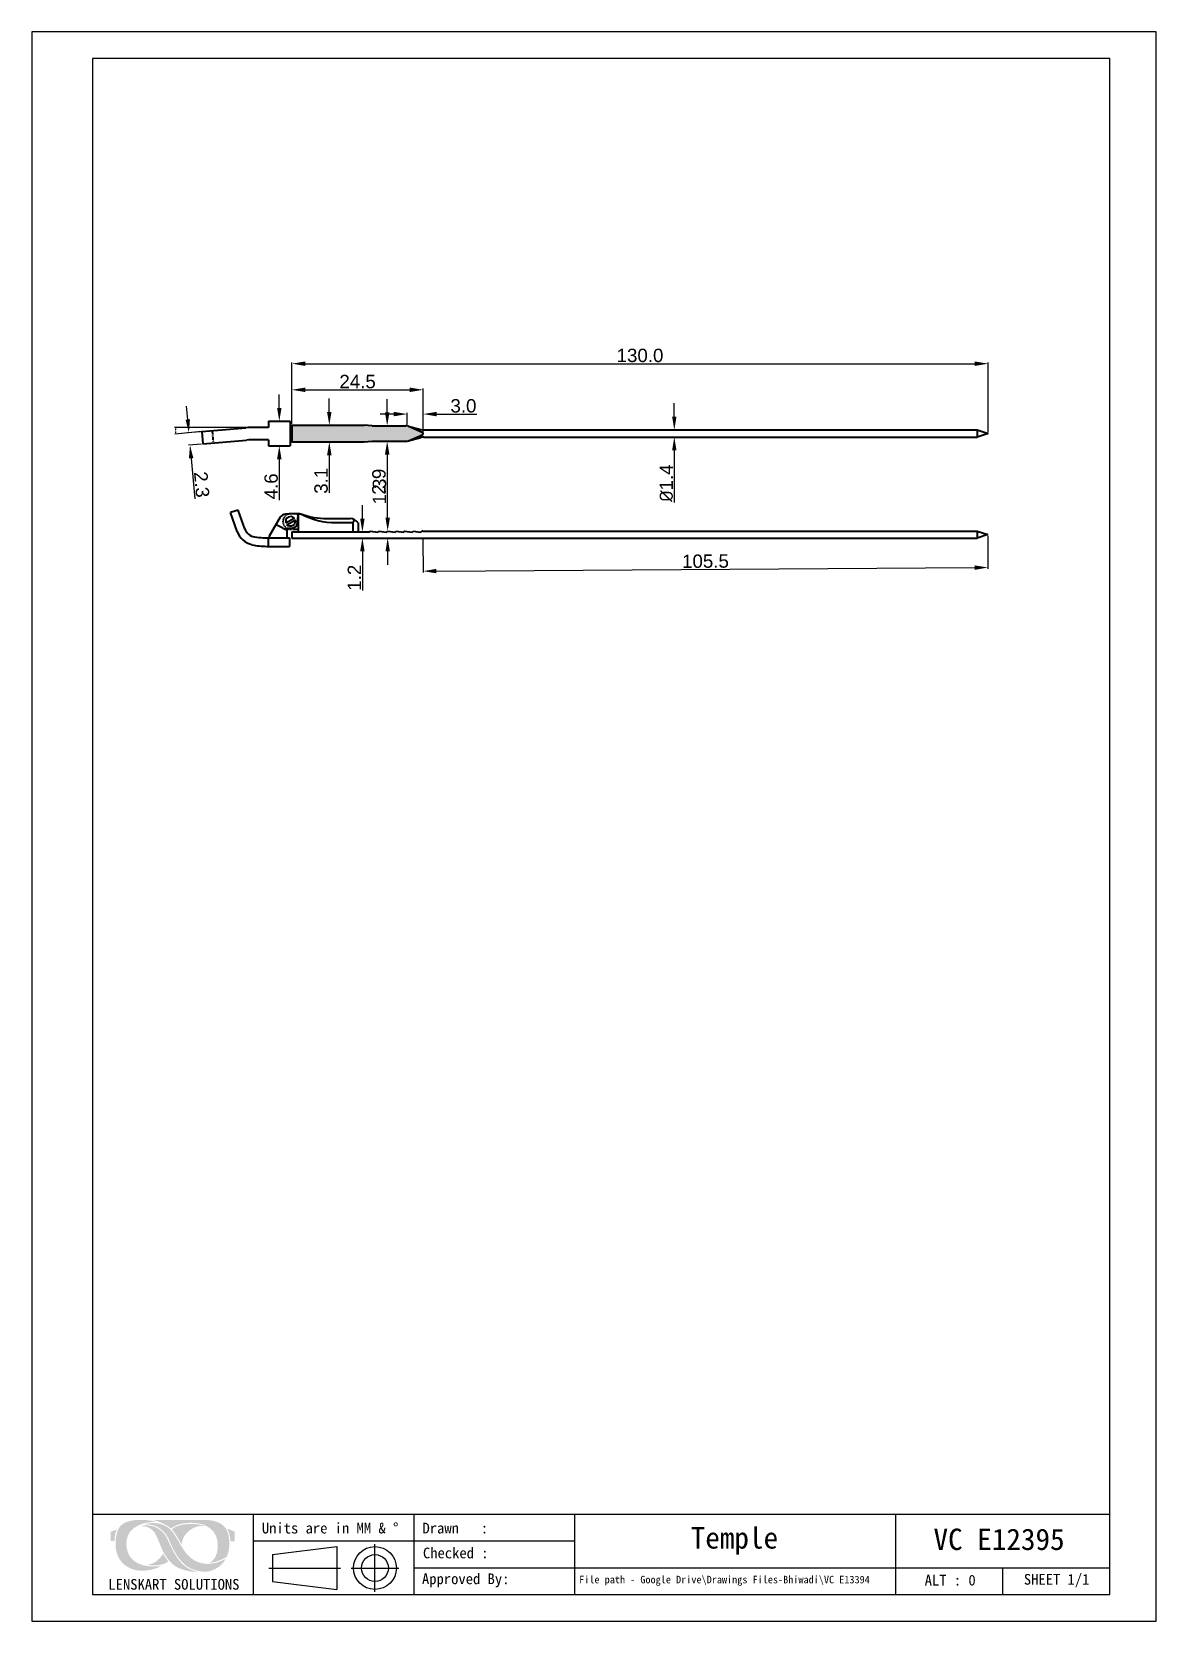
# Model space of a CAD drawing. Header units: millimetres. Extents: x 2965 to 3175, y 1611 to 1908.
import ezdxf

# ---------------------------------------------------------------- set-up
doc = ezdxf.new("R2010")
doc.units = ezdxf.units.MM
doc.linetypes.add('DASH', pattern=[0.35, 0.25, -0.1])
doc.linetypes.add('HIDDEN2', pattern=[0.1875, 0.125, -0.0625])
doc.layers.add('Dimension', color=3, linetype='Continuous')
doc.layers.add('图框-线条', color=7, linetype='Continuous')
for name, color, linetype, lineweight in [('odj', 4, 'Continuous', 35), ('标注', 3, 'Continuous', 9), ('粗实线', 4, 'Continuous', 50), ('细实线', 2, 'Continuous', 13), ('绘图层', 7, 'Continuous', 15), ('虚线', 1, 'HIDDEN2', 9)]:
    doc.layers.add(name, color=color, linetype=linetype, lineweight=lineweight)
doc.styles.get("Standard").update_dxf_attribs({"font": 'arial.ttf'})
doc.styles.add('宋体', font='SimSun.ttf')
doc.dimstyles.get("Standard").update_dxf_attribs({"dimtxt": 0.18, "dimasz": 0.18, "dimexe": 0.18, "dimexo": 0.0625, "dimgap": 0.09, "dimtad": 0, "dimtih": 1, "dimtoh": 1, "dimdec": 4, "dimzin": 0, "dimdsep": 46, "dimtxsty": 'Standard', "dimcen": 0.09, "dimadec": 0, "dimazin": 0, "dimtfac": 1, "dimtdec": 4, "dimtofl": 0, "dimtmove": 0, "dimatfit": 3, "dimfxl": 1, "dimtolj": 1, "dimtzin": 0, "dimarcsym": 0})
doc.dimstyles.new('Standard$0', dxfattribs={"dimtxt": 2.3, "dimasz": 2, "dimexe": 1, "dimexo": 1, "dimgap": 1, "dimtad": 1, "dimdec": 1, "dimzin": 0, "dimdsep": 46, "dimtxsty": 'Standard', "dimcen": 0, "dimclrd": 4, "dimclre": 4, "dimclrt": 4, "dimadec": 1, "dimazin": 0, "dimtfac": 1, "dimtdec": 1, "dimtofl": 0, "dimtmove": 0, "dimatfit": 0, "dimfxl": 1, "dimtfillclr": 256, "dimtolj": 1, "dimtzin": 0, "dimlwd": -1, "dimlwe": -1, "dimarcsym": 1})

# ---------------------------------------------------------------- blocks, each defined once
blk = doc.blocks.new('*D15')
at = {"layer": 'Defpoints', "color": 0, "transparency": 16777216}
for p in [(3085.29, 1833.31), (3085.29, 1831.96), (3085.29, 1831.96)]:
    blk.add_point(p, dxfattribs=at)
at = {"layer": 'Dimension', "color": 3, "transparency": 16777216}
for p, q in [((3085.29, 1835.81), (3085.29, 1838.31)), ((3085.29, 1829.46), (3085.29, 1819.77))]:
    blk.add_line(p, q, dxfattribs=at)
for points in [[(3084.88, 1835.81), (3085.71, 1835.81), (3085.29, 1833.31)], [(3084.88, 1829.46), (3085.71, 1829.46), (3085.29, 1831.96)]]:
    blk.add_solid(points, dxfattribs=at)
at = {"layer": 'Dimension', "transparency": 16777216, "insert": (3083.79, 1823.36), "char_height": 2.5, "attachment_point": 5, "rotation": 90}
blk.add_mtext('\\A1;{\\fISOCPEUR|b0|i0|c0|p34;%%C}1.4', dxfattribs=at)
blk = doc.blocks.new('*D16')
at = {"layer": 'Defpoints', "color": 0, "transparency": 16777216}
for p in [(3038.39, 1840.8), (3013.89, 1834.18), (3038.39, 1832.63)]:
    blk.add_point(p, dxfattribs=at)
at = {"layer": 'Dimension', "color": 3, "transparency": 16777216}
for p, q in [((3013.89, 1834.43), (3013.89, 1841.05)), ((3016.39, 1840.8), (3035.89, 1840.8)), ((3038.39, 1832.88), (3038.39, 1841.05))]:
    blk.add_line(p, q, dxfattribs=at)
for points in [[(3016.39, 1841.22), (3016.39, 1840.38), (3013.89, 1840.8)], [(3035.89, 1841.22), (3035.89, 1840.38), (3038.39, 1840.8)]]:
    blk.add_solid(points, dxfattribs=at)
at = {"layer": 'Dimension', "transparency": 16777216, "insert": (3026.14, 1842.33), "char_height": 2.5, "attachment_point": 5}
blk.add_mtext('\\A1;24.5', dxfattribs=at)
blk = doc.blocks.new('*D14')
at = {"layer": 'Defpoints', "color": 0, "transparency": 16777216}
for p in [(3038.39, 1836.26), (3035.39, 1834.07), (3038.39, 1832.63)]:
    blk.add_point(p, dxfattribs=at)
at = {"layer": 'Dimension', "color": 3, "transparency": 16777216}
for p, q in [((3032.89, 1836.26), (3030.39, 1836.26)), ((3035.39, 1834.32), (3035.39, 1836.51)), ((3038.39, 1832.88), (3038.39, 1836.51)), ((3040.89, 1836.26), (3048.43, 1836.26))]:
    blk.add_line(p, q, dxfattribs=at)
for points in [[(3032.89, 1836.68), (3032.89, 1835.85), (3035.39, 1836.26)], [(3040.89, 1836.68), (3040.89, 1835.85), (3038.39, 1836.26)]]:
    blk.add_solid(points, dxfattribs=at)
at = {"layer": 'Dimension', "transparency": 16777216, "insert": (3045.91, 1837.79), "char_height": 2.5, "attachment_point": 5}
blk.add_mtext('\\A1;3.0', dxfattribs=at)
blk = doc.blocks.new('*D17')
at = {"layer": 'Defpoints', "color": 0, "transparency": 16777216}
for p in [(3143.89, 1845.68), (3013.89, 1834.18), (3143.89, 1832.63)]:
    blk.add_point(p, dxfattribs=at)
at = {"layer": 'Dimension', "color": 3, "transparency": 16777216}
for p, q in [((3013.89, 1834.43), (3013.89, 1845.93)), ((3016.39, 1845.68), (3141.39, 1845.68)), ((3143.89, 1832.88), (3143.89, 1845.93))]:
    blk.add_line(p, q, dxfattribs=at)
for points in [[(3016.39, 1846.1), (3016.39, 1845.26), (3013.89, 1845.68)], [(3141.39, 1846.1), (3141.39, 1845.26), (3143.89, 1845.68)]]:
    blk.add_solid(points, dxfattribs=at)
at = {"layer": 'Dimension', "transparency": 16777216, "insert": (3078.89, 1847.21), "char_height": 2.5, "attachment_point": 5}
blk.add_mtext('\\A1;130.0', dxfattribs=at)
blk = doc.blocks.new('*D18')
at = {"layer": 'Defpoints', "color": 0, "transparency": 16777216}
for p in [(3031.67, 1834.08), (3031.67, 1831.18), (3031.67, 1831.18)]:
    blk.add_point(p, dxfattribs=at)
at = {"layer": 'Dimension', "color": 3, "transparency": 16777216}
for p, q in [((3031.67, 1836.58), (3031.67, 1839.08)), ((3031.67, 1828.68), (3031.67, 1821.08))]:
    blk.add_line(p, q, dxfattribs=at)
for points in [[(3031.25, 1836.58), (3032.09, 1836.58), (3031.67, 1834.08)], [(3031.25, 1828.68), (3032.09, 1828.68), (3031.67, 1831.18)]]:
    blk.add_solid(points, dxfattribs=at)
at = {"layer": 'Dimension', "transparency": 16777216, "insert": (3030.14, 1823.63), "char_height": 2.5, "attachment_point": 5, "rotation": 90}
blk.add_mtext('\\A1;2.9', dxfattribs=at)
blk = doc.blocks.new('*D19')
at = {"layer": 'Defpoints', "color": 0, "transparency": 16777216}
for p in [(3020.86, 1834.18), (3020.86, 1831.08), (3020.86, 1831.08)]:
    blk.add_point(p, dxfattribs=at)
at = {"layer": 'Dimension', "color": 3, "transparency": 16777216}
for p, q in [((3020.86, 1836.68), (3020.86, 1839.18)), ((3020.61, 1834.18), (3020.61, 1834.18)), ((3020.86, 1828.58), (3020.86, 1821.52))]:
    blk.add_line(p, q, dxfattribs=at)
for points in [[(3020.44, 1836.68), (3021.28, 1836.68), (3020.86, 1834.18)], [(3020.44, 1828.58), (3021.28, 1828.58), (3020.86, 1831.08)]]:
    blk.add_solid(points, dxfattribs=at)
at = {"layer": 'Dimension', "transparency": 16777216, "insert": (3019.33, 1823.8), "char_height": 2.5, "attachment_point": 5, "rotation": 90}
blk.add_mtext('\\A1;3.1', dxfattribs=at)
blk = doc.blocks.new('*D20')
at = {"layer": 'Defpoints', "color": 0, "transparency": 16777216}
for p in [(3011.52, 1834.93), (3011.52, 1830.33), (3011.52, 1830.33)]:
    blk.add_point(p, dxfattribs=at)
at = {"layer": 'Dimension', "color": 3, "transparency": 16777216}
for p, q in [((3011.52, 1837.43), (3011.52, 1839.93)), ((3011.52, 1827.83), (3011.52, 1820.18))]:
    blk.add_line(p, q, dxfattribs=at)
for points in [[(3011.11, 1837.43), (3011.94, 1837.43), (3011.52, 1834.93)], [(3011.11, 1827.83), (3011.94, 1827.83), (3011.52, 1830.33)]]:
    blk.add_solid(points, dxfattribs=at)
at = {"layer": 'Dimension', "transparency": 16777216, "insert": (3010, 1822.76), "char_height": 2.5, "attachment_point": 5, "rotation": 90}
blk.add_mtext('\\A1;4.6', dxfattribs=at)
blk = doc.blocks.new('*D21')
at = {"layer": 'Defpoints', "color": 0, "transparency": 16777216}
for p in [(2997.03, 1832.98), (2994.84, 1830.48), (2997.23, 1830.69)]:
    blk.add_point(p, dxfattribs=at)
at = {"layer": 'Dimension', "color": 3, "transparency": 16777216}
for p, q in [((2994.42, 1835.27), (2994.21, 1837.76)), ((2996.78, 1832.96), (2994.39, 1832.75)), ((2996.98, 1830.67), (2994.59, 1830.46)), ((2995.06, 1827.99), (2995.72, 1820.43))]:
    blk.add_line(p, q, dxfattribs=at)
for points in [[(2994.84, 1835.3), (2994.01, 1835.23), (2994.64, 1832.78)], [(2995.47, 1828.03), (2994.64, 1827.96), (2994.84, 1830.48)]]:
    blk.add_solid(points, dxfattribs=at)
at = {"layer": 'Dimension', "transparency": 16777216, "insert": (2997.02, 1823.1), "char_height": 2.5, "attachment_point": 5, "rotation": 275}
blk.add_mtext('\\A1;2.3', dxfattribs=at)
blk = doc.blocks.new('*D22')
at = {"layer": 'Defpoints', "color": 0, "transparency": 16777216}
for p in [(2992.11, 1833.37), (2997.03, 1832.98), (3005.29, 1833.71), (3007.03, 1833.78), (3009.52, 1833.78)]:
    blk.add_point(p, dxfattribs=at)
at = {"layer": '标注', "color": 0, "lineweight": -2, "transparency": 16777216}
for p, q in [((3006.09, 1833.78), (2991.92, 1833.78)), ((2996.97, 1832.98), (2991.98, 1832.54))]:
    blk.add_line(p, q, dxfattribs=at)
for start, end in [(180.7339, 181.7593), (183.2411, 184.2661)]:
    blk.add_arc((3006.16, 1833.78), 14.05, start, end, dxfattribs=at)
at = {"layer": '标注', "color": 0, "transparency": 16777216}
for points in [[(2992.08, 1833.6), (2992.14, 1833.6), (2992.1, 1833.78)], [(2992.17, 1832.74), (2992.11, 1832.73), (2992.16, 1832.56)]]:
    blk.add_solid(points, dxfattribs=at)
at = {"layer": '标注', "color": 0, "lineweight": 35, "transparency": 16777216, "insert": (2992.12, 1833.17), "char_height": 0.18, "attachment_point": 5}
blk.add_mtext('\\A1;5°', dxfattribs=at)
blk = doc.blocks.new('*D23')
at = {"layer": 'Defpoints', "color": 0, "transparency": 16777216}
for p in [(3031.74, 1814.39), (3031.76, 1814.39), (3031.98, 1813.09)]:
    blk.add_point(p, dxfattribs=at)
at = {"layer": 'Dimension', "color": 3, "transparency": 16777216}
for p, q in [((3031.76, 1816.89), (3031.76, 1824.2)), ((3031.73, 1813.09), (3031.51, 1813.09)), ((3031.99, 1814.39), (3032.01, 1814.39)), ((3031.76, 1810.59), (3031.76, 1808.09))]:
    blk.add_line(p, q, dxfattribs=at)
for points in [[(3031.35, 1816.89), (3032.18, 1816.89), (3031.76, 1814.39)], [(3031.35, 1810.59), (3032.18, 1810.59), (3031.76, 1813.09)]]:
    blk.add_solid(points, dxfattribs=at)
at = {"layer": 'Dimension', "transparency": 16777216, "insert": (3030.24, 1821.79), "char_height": 2.5, "attachment_point": 5, "rotation": 90}
blk.add_mtext('\\A1;1.3', dxfattribs=at)
blk = doc.blocks.new('*D24')
at = {"layer": 'Defpoints', "color": 0, "transparency": 16777216}
for p in [(3038.34, 1813.06), (3143.84, 1813.74), (3143.88, 1807.59)]:
    blk.add_point(p, dxfattribs=at)
at = {"layer": 'Dimension', "color": 3, "transparency": 16777216}
for p, q in [((3038.34, 1812.81), (3038.38, 1806.66)), ((3143.84, 1813.49), (3143.88, 1807.34)), ((3040.88, 1806.93), (3141.38, 1807.57))]:
    blk.add_line(p, q, dxfattribs=at)
for points in [[(3040.88, 1807.34), (3040.88, 1806.51), (3038.38, 1806.91)], [(3141.38, 1807.99), (3141.38, 1807.15), (3143.88, 1807.59)]]:
    blk.add_solid(points, dxfattribs=at)
at = {"layer": 'Dimension', "transparency": 16777216, "insert": (3091.12, 1808.77), "char_height": 2.5, "attachment_point": 5, "rotation": 0.3666}
blk.add_mtext('\\A1;105.5', dxfattribs=at)
blk = doc.blocks.new('*D25')
at = {"layer": 'Defpoints', "color": 0, "transparency": 16777216}
for p in [(3027.04, 1814.24), (3027.04, 1813.09), (3027.04, 1813.09)]:
    blk.add_point(p, dxfattribs=at)
at = {"layer": 'Dimension', "color": 3, "transparency": 16777216}
for p, q in [((3027.04, 1816.74), (3027.04, 1819.24)), ((3027.04, 1810.59), (3027.04, 1803.29))]:
    blk.add_line(p, q, dxfattribs=at)
for points in [[(3026.62, 1816.74), (3027.46, 1816.74), (3027.04, 1814.24)], [(3026.62, 1810.59), (3027.46, 1810.59), (3027.04, 1813.09)]]:
    blk.add_solid(points, dxfattribs=at)
at = {"layer": 'Dimension', "transparency": 16777216, "insert": (3025.54, 1805.69), "char_height": 2.5, "attachment_point": 5, "rotation": 90}
blk.add_mtext('\\A1;1.2', dxfattribs=at)

msp = doc.modelspace()

# ---------------------------------------------------------------- hatches: boundary and pattern name
at = {"layer": '图框-线条', "lineweight": 0, "ltscale": 0.1}
h = msp.add_hatch(color=252, dxfattribs=at)
edge = h.paths.add_edge_path()
edge.add_spline(control_points=[(2980, 1627.39), (2980, 1627.39), (2980, 1625.68), (2980, 1625.68), (2980, 1625.68), (2980, 1625.68), (2980.71, 1625.68), (2980.71, 1625.68), (2980.71, 1625.68), (2980.76, 1626.08), (2980.77, 1626.43), (2980.85, 1626.83), (2980.85, 1626.83), (2980.92, 1627.18), (2981.02, 1627.53), (2981.15, 1627.83), (2981.15, 1627.83), (2981.15, 1627.83), (2980, 1627.39), (2980, 1627.39)], knot_values=[0, 0, 0, 0, 0.166667, 0.166667, 0.166667, 0.166667, 0.333333, 0.333333, 0.333333, 0.333333, 0.5, 0.5, 0.5, 0.5, 0.666667, 0.666667, 0.666667, 0.666667, 1, 1, 1, 1], degree=3, periodic=0)
edge = h.paths.add_edge_path()
edge.add_spline(control_points=[(3002.4, 1625.61), (3002.4, 1625.61), (3003.21, 1625.6), (3003.21, 1625.6), (3003.21, 1625.6), (3003.21, 1625.6), (3003.21, 1627.45), (3003.21, 1627.45), (3003.21, 1627.45), (3003.21, 1627.45), (3001.8, 1628.01), (3001.8, 1628.01), (3001.8, 1628.01), (3001.94, 1627.66), (3002.11, 1627.39), (3002.21, 1626.95), (3002.21, 1626.95), (3002.33, 1626.49), (3002.36, 1626.09), (3002.4, 1625.61)], knot_values=[0, 0, 0, 0, 0.166667, 0.166667, 0.166667, 0.166667, 0.333333, 0.333333, 0.333333, 0.333333, 0.5, 0.5, 0.5, 0.5, 0.666667, 0.666667, 0.666667, 0.666667, 1, 1, 1, 1], degree=3, periodic=0)
edge = h.paths.add_edge_path(flags=17)
edge.add_spline(control_points=[(2986.92, 1621.26), (2987.05, 1621.15), (2987.87, 1621.14), (2988.02, 1621.14), (2988.02, 1621.14), (2988.9, 1621.11), (2990.22, 1621.32), (2990.79, 1621.88), (2990.79, 1621.88), (2990.74, 1621.96), (2990.71, 1621.99), (2990.65, 1622.06), (2990.65, 1622.06), (2990.65, 1622.06), (2989.79, 1623.35), (2989.79, 1623.35), (2989.79, 1623.35), (2989.57, 1623.09), (2989.48, 1622.6), (2988.68, 1621.98), (2988.68, 1621.98), (2988.21, 1621.62), (2987.65, 1621.36), (2986.92, 1621.26)], knot_values=[0, 0, 0, 0, 0.142857, 0.142857, 0.142857, 0.142857, 0.285714, 0.285714, 0.285714, 0.285714, 0.428571, 0.428571, 0.428571, 0.428571, 0.571429, 0.571429, 0.571429, 0.571429, 0.714286, 0.714286, 0.714286, 0.714286, 1, 1, 1, 1], degree=3, periodic=0)
edge = h.paths.add_edge_path(flags=17)
edge.add_spline(control_points=[(2991.47, 1627.84), (2991.52, 1627.76), (2991.53, 1627.77), (2991.59, 1627.69), (2991.59, 1627.69), (2992.24, 1626.95), (2993.17, 1625.16), (2993.29, 1625.04), (2993.29, 1625.04), (2993.35, 1626.53), (2994.6, 1627.84), (2995.84, 1628.28), (2995.84, 1628.28), (2996.49, 1628.5), (2996.83, 1628.51), (2997.56, 1628.44), (2997.56, 1628.44), (2997.32, 1628.64), (2996.31, 1628.8), (2996.06, 1628.83), (2996.06, 1628.83), (2994.84, 1628.97), (2993.09, 1628.85), (2992.01, 1628.25), (2992.01, 1628.25), (2991.84, 1628.15), (2991.53, 1627.96), (2991.47, 1627.84)], knot_values=[0, 0, 0, 0, 0.125, 0.125, 0.125, 0.125, 0.25, 0.25, 0.25, 0.25, 0.375, 0.375, 0.375, 0.375, 0.5, 0.5, 0.5, 0.5, 0.625, 0.625, 0.625, 0.625, 0.75, 0.75, 0.75, 0.75, 1, 1, 1, 1], degree=3, periodic=0)
edge = h.paths.add_edge_path()
edge.add_spline(control_points=[(2990.89, 1625.49), (2990.48, 1626.4), (2990.35, 1626.66), (2989.71, 1627.35), (2989.71, 1627.35), (2988.84, 1628.29), (2987.49, 1628.76), (2986.17, 1628.58), (2986.17, 1628.58), (2986.08, 1628.57), (2986, 1628.56), (2985.92, 1628.54), (2985.92, 1628.54), (2985.92, 1628.54), (2985.69, 1628.47), (2985.69, 1628.47), (2985.69, 1628.47), (2986.45, 1628.43), (2987.05, 1628.32), (2987.56, 1627.93), (2987.56, 1627.93), (2988.07, 1627.55), (2988.26, 1627.25), (2988.59, 1626.59), (2988.59, 1626.59), (2989.11, 1625.5), (2989.47, 1624.29), (2990.06, 1623.29), (2990.06, 1623.29), (2990.7, 1622.22), (2991.31, 1621.44), (2992.37, 1620.82), (2992.37, 1620.82), (2993.22, 1620.33), (2995.01, 1619.85), (2996.2, 1619.9), (2996.2, 1619.9), (2996.07, 1619.97), (2995.89, 1619.99), (2995.73, 1620.04), (2995.73, 1620.04), (2993.52, 1620.71), (2992.24, 1622.59), (2991.27, 1624.65), (2991.27, 1624.65), (2991.14, 1624.93), (2991.01, 1625.2), (2990.89, 1625.49)], knot_values=[0, 0, 0, 0, 0.076923, 0.076923, 0.076923, 0.076923, 0.153846, 0.153846, 0.153846, 0.153846, 0.230769, 0.230769, 0.230769, 0.230769, 0.307692, 0.307692, 0.307692, 0.307692, 0.384615, 0.384615, 0.384615, 0.384615, 0.461538, 0.461538, 0.461538, 0.461538, 0.538462, 0.538462, 0.538462, 0.538462, 0.615385, 0.615385, 0.615385, 0.615385, 0.692308, 0.692308, 0.692308, 0.692308, 0.769231, 0.769231, 0.769231, 0.769231, 0.846154, 0.846154, 0.846154, 0.846154, 1, 1, 1, 1], degree=3, periodic=0)
edge = h.paths.add_edge_path()
edge.add_spline(control_points=[(3001.51, 1622.34), (3001.48, 1622.34), (3000.66, 1621.95), (3000.49, 1621.88), (3000.49, 1621.88), (3000.14, 1621.74), (2999.72, 1621.62), (2999.33, 1621.54), (2999.33, 1621.54), (2998.35, 1621.35), (2997.64, 1621.36), (2996.71, 1621.63), (2996.71, 1621.63), (2995.12, 1622.09), (2994.2, 1623.2), (2993.45, 1624.36), (2993.45, 1624.36), (2992.13, 1626.41), (2991.59, 1628.4), (2989.05, 1628.95), (2989.05, 1628.95), (2988.62, 1629.04), (2988.11, 1629.07), (2987.65, 1629.04), (2987.65, 1629.04), (2987.35, 1629.01), (2986.63, 1628.94), (2986.41, 1628.81), (2986.41, 1628.81), (2987.53, 1628.84), (2988.41, 1628.62), (2989.2, 1628.05), (2989.2, 1628.05), (2990.86, 1626.86), (2990.91, 1625.62), (2991.77, 1624.08), (2991.77, 1624.08), (2992.19, 1623.34), (2992.49, 1622.76), (2993.06, 1622.09), (2993.06, 1622.09), (2994.25, 1620.7), (2995.51, 1620.09), (2997.45, 1619.95), (2997.45, 1619.95), (2998.39, 1619.88), (2999.33, 1620.29), (2999.95, 1620.68), (2999.95, 1620.68), (3000.38, 1620.95), (3000.71, 1621.29), (3001.03, 1621.65), (3001.03, 1621.65), (3001.2, 1621.85), (3001.38, 1622.13), (3001.51, 1622.34)], knot_values=[0, 0, 0, 0, 0.066667, 0.066667, 0.066667, 0.066667, 0.133333, 0.133333, 0.133333, 0.133333, 0.2, 0.2, 0.2, 0.2, 0.266667, 0.266667, 0.266667, 0.266667, 0.333333, 0.333333, 0.333333, 0.333333, 0.4, 0.4, 0.4, 0.4, 0.466667, 0.466667, 0.466667, 0.466667, 0.533333, 0.533333, 0.533333, 0.533333, 0.6, 0.6, 0.6, 0.6, 0.666667, 0.666667, 0.666667, 0.666667, 0.733333, 0.733333, 0.733333, 0.733333, 0.8, 0.8, 0.8, 0.8, 0.866667, 0.866667, 0.866667, 0.866667, 1, 1, 1, 1], degree=3, periodic=0)
edge = h.paths.add_edge_path()
edge.add_spline(control_points=[(2991.31, 1628), (2991.88, 1628.43), (2992.04, 1628.57), (2992.86, 1628.8), (2992.86, 1628.8), (2994.73, 1629.32), (2997.14, 1629.19), (2998.61, 1628.04), (2998.61, 1628.04), (2999.41, 1627.41), (3000.07, 1626.3), (3000.03, 1624.75), (3000.03, 1624.75), (3000, 1623.61), (2999.72, 1622.5), (2998.81, 1621.84), (2998.81, 1621.84), (2998.75, 1621.8), (2998.51, 1621.65), (2998.45, 1621.63), (2998.45, 1621.63), (2999.34, 1621.57), (3000.73, 1622.18), (3001.47, 1622.59), (3001.47, 1622.59), (3001.74, 1622.75), (3001.72, 1622.72), (3001.83, 1623.04), (3001.83, 1623.04), (3002.3, 1624.31), (3002.31, 1626.05), (3001.89, 1627.28), (3001.89, 1627.28), (3001.69, 1627.85), (3001.48, 1628.14), (3001.11, 1628.51), (3001.11, 1628.51), (3000.35, 1629.27), (2998.84, 1629.63), (2997.75, 1629.63), (2997.75, 1629.63), (2994.53, 1629.62), (2991.22, 1629.66), (2988.01, 1629.62), (2988.01, 1629.62), (2988.24, 1629.52), (2988.66, 1629.43), (2988.93, 1629.33), (2988.93, 1629.33), (2989.2, 1629.23), (2990.38, 1628.67), (2990.61, 1628.53), (2990.61, 1628.53), (2990.93, 1628.34), (2991.26, 1628.03), (2991.31, 1628)], knot_values=[0, 0, 0, 0, 0.066667, 0.066667, 0.066667, 0.066667, 0.133333, 0.133333, 0.133333, 0.133333, 0.2, 0.2, 0.2, 0.2, 0.266667, 0.266667, 0.266667, 0.266667, 0.333333, 0.333333, 0.333333, 0.333333, 0.4, 0.4, 0.4, 0.4, 0.466667, 0.466667, 0.466667, 0.466667, 0.533333, 0.533333, 0.533333, 0.533333, 0.6, 0.6, 0.6, 0.6, 0.666667, 0.666667, 0.666667, 0.666667, 0.733333, 0.733333, 0.733333, 0.733333, 0.8, 0.8, 0.8, 0.8, 0.866667, 0.866667, 0.866667, 0.866667, 1, 1, 1, 1], degree=3, periodic=0)
edge = h.paths.add_edge_path()
edge.add_spline(control_points=[(2989.53, 1621.05), (2989.4, 1621.05), (2989.13, 1620.99), (2988.97, 1620.98), (2988.97, 1620.98), (2986.4, 1620.74), (2983.36, 1621.41), (2982.99, 1624.56), (2982.99, 1624.56), (2982.82, 1626.02), (2983.28, 1627.35), (2984.46, 1628.16), (2984.46, 1628.16), (2985.63, 1628.96), (2986.8, 1629.28), (2988.53, 1629.23), (2988.53, 1629.23), (2988.53, 1629.23), (2987.84, 1629.43), (2987.84, 1629.43), (2987.84, 1629.43), (2986.31, 1629.75), (2984.02, 1629.77), (2982.68, 1629.09), (2982.68, 1629.09), (2981.91, 1628.71), (2981.49, 1628.15), (2981.19, 1627.2), (2981.19, 1627.2), (2980.7, 1625.57), (2980.84, 1623.08), (2982.06, 1621.8), (2982.06, 1621.8), (2982.21, 1621.63), (2982.29, 1621.52), (2982.47, 1621.37), (2982.47, 1621.37), (2982.66, 1621.22), (2982.7, 1621.17), (2982.94, 1621), (2982.94, 1621), (2984.52, 1619.88), (2986.57, 1619.94), (2988.37, 1620.55), (2988.37, 1620.55), (2988.58, 1620.62), (2988.79, 1620.7), (2988.98, 1620.78), (2988.98, 1620.78), (2989.1, 1620.84), (2989.47, 1621.03), (2989.53, 1621.05)], knot_values=[0, 0, 0, 0, 0.071429, 0.071429, 0.071429, 0.071429, 0.142857, 0.142857, 0.142857, 0.142857, 0.214286, 0.214286, 0.214286, 0.214286, 0.285714, 0.285714, 0.285714, 0.285714, 0.357143, 0.357143, 0.357143, 0.357143, 0.428571, 0.428571, 0.428571, 0.428571, 0.5, 0.5, 0.5, 0.5, 0.571429, 0.571429, 0.571429, 0.571429, 0.642857, 0.642857, 0.642857, 0.642857, 0.714286, 0.714286, 0.714286, 0.714286, 0.785714, 0.785714, 0.785714, 0.785714, 0.857143, 0.857143, 0.857143, 0.857143, 1, 1, 1, 1], degree=3, periodic=0)
at = {"layer": '细实线', "lineweight": 35}
h = msp.add_hatch(dxfattribs=at)
h.set_pattern_fill('AR-SAND', color=256, scale=0.01)
h.set_pattern_definition([(37.5, (1743.86988, 1578.65233), (-0.01600031, 0.48941324), [0, -0.38608, 0, -0.4318, 0, -0.41275]), (7.5, (1743.8699, 1578.65233), (0.44952328, 0.7168251), [0, -0.20828, 0, -0.34798, 0, -0.13335]), (327.5, (1743.55746, 1578.65233), (0.79099237, 0.00143718), [0, -0.127, 0, -0.4572, 0, -0.5969]), (317.5, (1743.55746, 1578.65233), (0.76355645, 0.22292932), [0, -0.0635, 0, -0.29972, 0, -0.3429])])
h.paths.add_polyline_path([(3035.66, 1834.01, 0.066658), (3035.13, 1834.08), (3028.89, 1834.08), (3027.39, 1834.18), (3013.89, 1834.18), (3013.89, 1831.08), (3027.39, 1831.08), (3028.89, 1831.18), (3035.13, 1831.18, 0.066658), (3035.66, 1831.25), (3038.21, 1832.36, 0.656799), (3038.21, 1832.91)])

# ---------------------------------------------------------------- linework, layer by layer
for p, q in [((3166.64, 1902.7), (2976.64, 1902.7)), ((2976.64, 1902.7), (2976.64, 1615.7)), ((3166.64, 1615.7), (3166.64, 1902.7)), ((2976.64, 1630.7), (3166.64, 1630.7)), ((3006.64, 1630.7), (3006.64, 1615.7)), ((3036.64, 1630.7), (3036.64, 1615.7)), ((3066.64, 1630.7), (3066.64, 1615.7)), ((3126.64, 1615.7), (3126.64, 1630.7)), ((3006.64, 1625.7), (3066.64, 1625.7)), ((3010.24, 1623.14), (3022.24, 1624.64)), ((3022.24, 1624.64), (3022.24, 1616.64)), ((3029.39, 1616.2), (3029.39, 1625.08)), ((3010.24, 1623.14), (3010.24, 1618.14)), ((3009.58, 1620.64), (3022.97, 1620.64)), ((3024.94, 1620.64), (3033.83, 1620.64)), ((3036.64, 1620.7), (3166.64, 1620.7)), ((3146.64, 1615.7), (3146.64, 1620.7)), ((2976.64, 1615.7), (3166.64, 1615.7)), ((3010.24, 1618.14), (3022.24, 1616.64))]:
    msp.add_line(p, q)
at = {"lineweight": 35}
for p, q in [((2997.03, 1832.98), (3005.29, 1833.71)), ((2997.03, 1832.98), (2997.23, 1830.69)), ((3009.52, 1833.78), (3007.03, 1833.78)), ((3009.52, 1834.93), (3009.52, 1833.78)), ((3009.52, 1834.93), (3013.52, 1834.93)), ((3013.52, 1834.93), (3013.52, 1830.33)), ((3013.52, 1834.13), (3013.89, 1834.13)), ((3013.89, 1834.18), (3027.39, 1834.18)), ((3013.89, 1834.18), (3013.89, 1831.08)), ((3028.89, 1834.08), (3027.39, 1834.18)), ((3028.89, 1834.08), (3035.13, 1834.08)), ((3035.66, 1834.01), (3037.98, 1833.38)), ((3035.66, 1834.01), (3038.21, 1832.91)), ((3038.51, 1833.31), (3141.89, 1833.31)), ((3141.89, 1833.31), (3141.89, 1831.96)), ((3141.89, 1833.31), (3143.89, 1832.63)), ((3143.89, 1832.63), (3141.89, 1831.96)), ((2997.23, 1830.69), (3005.39, 1831.41)), ((3009.52, 1831.48), (3007.13, 1831.48)), ((3009.52, 1831.48), (3009.52, 1830.33)), ((3009.52, 1830.33), (3013.52, 1830.33)), ((3013.52, 1831.13), (3013.89, 1831.13)), ((3013.89, 1831.08), (3027.39, 1831.08)), ((3027.39, 1831.08), (3028.89, 1831.18)), ((3028.89, 1831.18), (3035.13, 1831.18)), ((3035.66, 1831.25), (3038.21, 1832.36)), ((3035.66, 1831.25), (3037.98, 1831.89)), ((3038.51, 1831.96), (3141.89, 1831.96)), ((3003.85, 1818.34), (3002.43, 1817.85)), ((3003.66, 1814.32), (3002.43, 1817.85)), ((3005.07, 1814.81), (3003.85, 1818.34)), ((3008.52, 1813.15), (3009.42, 1813.15)), ((3009.42, 1813.15), (3013.42, 1813.15)), ((3009.42, 1813.15), (3009.42, 1811.55)), ((3013.42, 1813.15), (3013.42, 1811.55)), ((3013.84, 1814.24), (3028.34, 1814.24)), ((3013.84, 1814.24), (3013.84, 1813.09)), ((3013.84, 1813.09), (3037.84, 1813.09)), ((3028.34, 1814.24), (3028.54, 1814.39)), ((3028.54, 1814.39), (3029.94, 1814.19)), ((3029.94, 1814.19), (3030.14, 1814.39)), ((3030.14, 1814.39), (3031.54, 1814.19)), ((3031.54, 1814.19), (3031.74, 1814.39)), ((3031.74, 1814.39), (3033.14, 1814.19)), ((3033.14, 1814.19), (3033.34, 1814.39)), ((3033.34, 1814.39), (3034.74, 1814.19)), ((3034.74, 1814.19), (3034.94, 1814.39)), ((3034.94, 1814.39), (3036.34, 1814.19)), ((3036.34, 1814.19), (3036.54, 1814.39)), ((3036.54, 1814.39), (3037.93, 1814.19)), ((3037.84, 1813.09), (3038.34, 1813.06)), ((3037.93, 1814.19), (3038.14, 1814.4)), ((3038.34, 1814.41), (3038.14, 1814.4)), ((3038.34, 1814.41), (3141.84, 1814.41)), ((3038.34, 1813.06), (3141.84, 1813.06)), ((3141.84, 1814.41), (3141.84, 1813.06)), ((3141.84, 1814.41), (3143.84, 1813.74)), ((3143.84, 1813.74), (3141.84, 1813.06)), ((3009.18, 1811.55), (3013.42, 1811.55))]:
    msp.add_line(p, q, dxfattribs=at)
msp.add_lwpolyline([(2965.3, 1610.7), (3175.3, 1610.7), (3175.3, 1907.7), (2965.3, 1907.7)], close=True)
for points in [[(3012.75, 1815.94), (3014.27, 1816.82, 0.797724)], [(3012.95, 1815.59), (3014.47, 1816.47, -0.797724)]]:
    msp.add_lwpolyline(points, format="xyb", close=True, dxfattribs=at)
for radius in [4, 2.5]:
    msp.add_circle((3029.39, 1620.64), radius)
for centre, radius, start, end in [((3007.03, 1813.78), 20, 90, 95), ((3035.13, 1832.08), 2, 74.7456, 90), ((3038.51, 1835.31), 2, 254.7456, 270), ((3038.09, 1832.63), 0.3, 293.4062, 66.5938), ((3007.13, 1811.48), 20, 90, 95), ((3035.13, 1833.18), 2, 270, 285.2544), ((3038.51, 1829.96), 2, 90, 105.2544), ((3007.25, 1815.57), 2.3, 199.2165, 261.5562), ((3007.25, 1815.57), 3.8, 199.2165, 257.1781), ((3009.18, 1824.05), 12.5, 257.1781, 270), ((3008.91, 1826.75), 13.6, 261.5562, 268.3628)]:
    msp.add_arc(centre, radius, start, end, dxfattribs=at)
at = {"layer": 'odj', "color": 1, "lineweight": 35}
msp.add_lwpolyline([(3014.95, 1816.08), (3015.02, 1817.29, 0.440011), (3014.69, 1817.63), (3012.66, 1817.56, 0.258618), (3011.68, 1816.97), (3009.65, 1813.45, 0.57735), (3009.82, 1813.15), (3013.01, 1813.15), (3013.01, 1814.95), (3013.77, 1814.95, 0.39896), (3014.95, 1816.08)], format="xyb", dxfattribs=at)
at = {"layer": '粗实线', "lineweight": 35}
for p, q in [((3015.34, 1817.64), (3013.65, 1817.64)), ((3015.02, 1817.63), (3015.52, 1817.63)), ((3015.02, 1817.63), (3015.02, 1814.23)), ((3020.46, 1816.73), (3024.77, 1816.73)), ((3022.11, 1815.98), (3025.34, 1815.98)), ((3025.34, 1815.98), (3025.59, 1816.53)), ((3025.34, 1814.23), (3025.34, 1815.98)), ((3026.22, 1815.96), (3026.22, 1814.23)), ((3015.02, 1814.23), (3026.22, 1814.23))]:
    msp.add_line(p, q, dxfattribs=at)
msp.add_lwpolyline([(3013.65, 1817.64, 0.072817), (3013.23, 1817.57, 0.072817)], format="xyb", dxfattribs=at)
msp.add_lwpolyline([(3014.49, 1814.74), (3015.02, 1814.74)], dxfattribs=at)
for centre, radius, start, end in [((3022.11, 1829.98), 14, 241.9019, 270), ((3020.46, 1830.73), 14, 249.3439, 270), ((3024.77, 1814.98), 1.75, 34.0477, 90)]:
    msp.add_arc(centre, radius, start, end, dxfattribs=at)
at = {"layer": '虚线', "lineweight": 35, "ltscale": 0.05}
msp.add_line((2998.98, 1833.15), (2999.18, 1830.86), dxfattribs=at)
msp.add_lwpolyline([(3013.23, 1817.57, 0.864251), (3013.65, 1814.74), (3014.49, 1814.74)], format="xyb", dxfattribs=at)
at = {"layer": '虚线', "linetype": 'DASH', "lineweight": 35, "ltscale": 34}
msp.add_arc((3027.46, 1846.48), 35, 241.748, 245.6264, dxfattribs=at)

# ---------------------------------------------------------------- texts
at = {"layer": '绘图层', "color": 7, "linetype": 'ByBlock', "lineweight": 9, "attachment_point": 5, "style": '宋体'}
for s, insert, char_height, width in [('\\pxql;{\\fNSimSun|b0|i0|c0|p49;Units are in MM & %%D}', (3023.54, 1628.08), 2, 30.5443), ('\\pxql;{\\fNSimSun|b0|i0|c0|p49;Drawn   : }', (3053.54, 1628.08), 2, 30.5443), ('{\\fNSimSun|b0|i0|c0|p49;Temple}', (3096.52, 1625.7), 4, 58.2869), ('{\\fNSimSun|b0|i0|c0|p49;VC E12395}', (3145.95, 1625.97), 4, 58.2869), ('\\pxql;{\\fNSimSun|b0|i0|c0|p49;Checked : }', (3049.8, 1623.43), 2, 22.9015), ('\\pxql;{\\fNSimSun|b0|i0|c0|p49;Approved By:}', (3049.62, 1618.33), 2, 22.9015), ('\\pxql;{\\fNSimSun|b0|i0|c0|p49;File path - Google Drive\\\\Drawings Files-Bhiwadi\\\\VC E13394}', (3112.47, 1618.25), 1.4, 89.89), ('{\\fNSimSun|b0|i0|c0|p49;ALT : 0}', (3136.82, 1618.35), 2, 17.2791), ('{\\fNSimSun|b0|i0|c0|p49;SHEET 1/1}', (3156.7, 1618.28), 2, 17.2791), ('{\\fSimSun|b0|i0|c134|p2;LENSKART SOLUTIONS}', (2991.84, 1617.57), 2, 58.9745)]:
    msp.add_mtext(s, dxfattribs=dict(at, insert=insert, char_height=char_height, width=width))

# ---------------------------------------------------------------- dimensions: what is measured, and where the dimension line sits
at = {"layer": 'Dimension'}
for base, p1, p2, picture, middle in [((3143.89, 1845.68), (3013.89, 1834.18), (3143.89, 1832.63), '*D17', (3078.89, 1847.21)), ((3038.39, 1840.8), (3013.89, 1834.18), (3038.39, 1832.63), '*D16', (3026.14, 1842.33)), ((3038.39, 1836.26), (3035.39, 1834.07), (3038.39, 1832.63), '*D14', (3045.91, 1837.79))]:
    dim = msp.add_linear_dim(base=base, p1=p1, p2=p2, dimstyle='Standard$0', override={"dimtxt": 2.5, "dimasz": 2.5, "dimexe": 0.25, "dimexo": 0.25, "dimgap": 0.25, "dimclrd": 3, "dimclre": 3, "dimclrt": 256, "dimadec": 2, "dimtdec": 2, "dimatfit": 3}, dxfattribs=at)
    dim.commit()
    dim.dimension.update_dxf_attribs({"geometry": picture, "text_midpoint": middle})
for base, p1, p2, picture, middle in [((3011.52, 1830.33), (3011.52, 1834.93), (3011.52, 1830.33), '*D20', (3010, 1822.76)), ((3020.86, 1831.08), (3020.86, 1834.18), (3020.86, 1831.08), '*D19', (3019.33, 1823.8)), ((3031.67, 1831.18), (3031.67, 1834.08), (3031.67, 1831.18), '*D18', (3030.14, 1823.63)), ((3031.76, 1814.39), (3031.98, 1813.09), (3031.74, 1814.39), '*D23', (3030.24, 1821.79)), ((3027.04014188, 1813.08527595), (3027.04014188, 1814.23527595), (3027.04014188, 1813.08527595), '*D25', (3025.53502592, 1805.68998264))]:
    dim = msp.add_linear_dim(base=base, p1=p1, p2=p2, angle=90, dimstyle='Standard$0', override={"dimtxt": 2.5, "dimasz": 2.5, "dimexe": 0.25, "dimexo": 0.25, "dimgap": 0.25, "dimclrd": 3, "dimclre": 3, "dimclrt": 256, "dimadec": 2, "dimtdec": 2, "dimatfit": 3}, dxfattribs=at)
    dim.commit()
    dim.dimension.update_dxf_attribs({"geometry": picture, "text_midpoint": middle})
for p1, p2, distance, picture, middle in [((2997.03, 1832.98), (2997.23, 1830.69), -2.4, '*D21', (2997.02, 1823.1)), ((3038.34, 1813.06), (3143.84, 1813.74), -6.15, '*D24', (3091.12, 1808.77))]:
    dim = msp.add_aligned_dim(p1=p1, p2=p2, distance=distance, dimstyle='Standard$0', override={"dimtxt": 2.5, "dimasz": 2.5, "dimexe": 0.25, "dimexo": 0.25, "dimgap": 0.25, "dimclrd": 3, "dimclre": 3, "dimclrt": 256, "dimadec": 2, "dimtdec": 2, "dimatfit": 3}, dxfattribs=at)
    dim.commit()
    dim.dimension.update_dxf_attribs({"geometry": picture, "text_midpoint": middle})
dim = msp.add_linear_dim(base=(3085.29229435, 1831.95757007), p1=(3085.29229435, 1833.30757007), p2=(3085.29229435, 1831.95757007), angle=90, text='{\\fISOCPEUR|b0|i0|c0|p34;%%C}<>', dimstyle='Standard$0', override={"dimtxt": 2.5, "dimasz": 2.5, "dimexe": 0.25, "dimexo": 0.25, "dimgap": 0.25, "dimclrd": 3, "dimclre": 3, "dimclrt": 256, "dimadec": 2, "dimtdec": 2, "dimatfit": 3}, dxfattribs=at)
dim.commit()
dim.dimension.update_dxf_attribs({"geometry": '*D15', "text_midpoint": (3083.78717838, 1823.36445957)})
at = {"layer": '标注', "lineweight": 35}
dim = msp.add_angular_dim_2l(base=(2992.11, 1833.37), line1=((2997.03, 1832.98), (3005.29, 1833.71)), line2=((3009.52, 1833.78), (3007.03, 1833.78)), dimstyle='Standard', override={"dimdec": 1, "dimazin": 2, "dimtp": 0.05, "dimtfac": 0.6, "dimtzin": 8}, dxfattribs=at)
dim.commit()
dim.dimension.update_dxf_attribs({"geometry": '*D22', "text_midpoint": (2992.12, 1833.17)})

doc.saveas('drawing.dxf')
